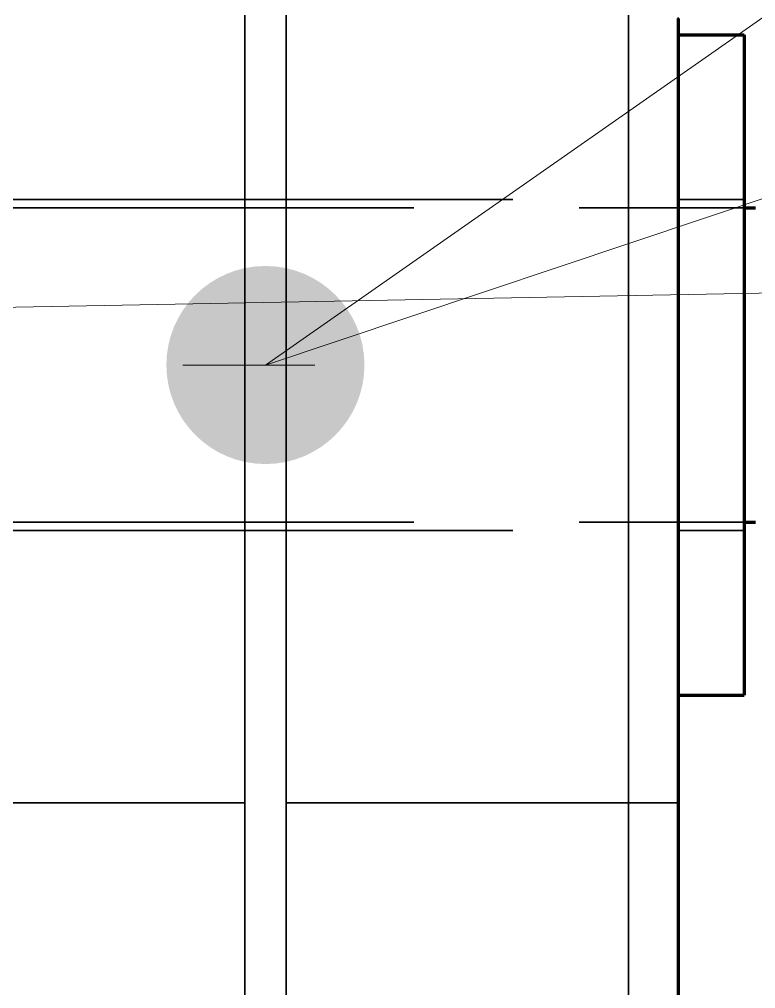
# Model space of a CAD drawing. Header units: millimetres. Extents: x 0 to 2208, y 0 to 420.
# Drawn here: x 109.09 to 113.55, y 154.99 to 160.86 of the extents above; entities that cross this region are included whole.
import ezdxf

# ---------------------------------------------------------------- set-up
doc = ezdxf.new("R2010")
doc.units = ezdxf.units.MM
doc.linetypes.add('IRAM-E-TRAZOS', pattern=[5, 4, -1])
doc.linetypes.add('IRAM-F-TRAZO-PUNTO', pattern=[20, 15, -2, 1, -2])
for name, color, linetype, lineweight in [('01-VISIBLE', 7, 'CONTINUOUS', 70), ('02-OCULTA', 4, 'IRAM-E-TRAZOS', 35), ('03-EJE', 1, 'IRAM-F-TRAZO-PUNTO', 18), ('08-FINA', 5, 'CONTINUOUS', 18)]:
    doc.layers.add(name, color=color, linetype=linetype, lineweight=lineweight)

msp = doc.modelspace()

# ---------------------------------------------------------------- hatches: boundary and pattern name
at = {"layer": '08-FINA'}
h = msp.add_hatch(color=7, dxfattribs=at)
h.dxf.hatch_style = 1
edge = h.paths.add_edge_path()
edge.add_arc((110.5841, 158.7659), 0.6, 0, 360)
h = msp.add_hatch(color=7, dxfattribs=at)
h.dxf.hatch_style = 1
edge = h.paths.add_edge_path()
edge.add_arc((110.5841, 158.7659), 0.6, 0, 360)

# ---------------------------------------------------------------- linework, layer by layer
at = {"layer": '01-VISIBLE'}
for p, q in [((113.0841, 160.7659), (113.4841, 160.7659)), ((113.4841, 159.7184), (113.5541, 159.7184)), ((113.4841, 157.8134), (113.5541, 157.8134)), ((113.0841, 156.7659), (113.4841, 156.7659))]:
    msp.add_line(p, q, dxfattribs=at)
for points in [[(113.0841, 160.8659), (113.0841, 160.7909), (113.0841, 160.7159), (113.0841, 160.6409), (113.0841, 160.5659), (113.0841, 160.4909), (113.0841, 160.4159), (113.0841, 160.3409), (113.0841, 160.2659), (113.0841, 160.1909), (113.0841, 160.1159), (113.0841, 160.0409), (113.0841, 159.9659), (113.0841, 159.8909), (113.0841, 159.8159), (113.0841, 159.7409), (113.0841, 159.6659), (113.0841, 159.5909), (113.0841, 159.5159), (113.0841, 159.4409), (113.0841, 159.3659), (113.0841, 159.2909), (113.0841, 159.2159), (113.0841, 159.1409), (113.0841, 159.0659), (113.0841, 158.9909), (113.0841, 158.9159), (113.0841, 158.8409), (113.0841, 158.7659), (113.0841, 158.6909), (113.0841, 158.6159), (113.0841, 158.5409), (113.0841, 158.4659), (113.0841, 158.3909), (113.0841, 158.3159), (113.0841, 158.2409), (113.0841, 158.1659), (113.0841, 158.0909), (113.0841, 158.0159), (113.0841, 157.9409), (113.0841, 157.8659), (113.0841, 157.7909), (113.0841, 157.7159), (113.0841, 157.6409), (113.0841, 157.5659), (113.0841, 157.4909), (113.0841, 157.4159), (113.0841, 157.3409), (113.0841, 157.2659), (113.0841, 157.1909), (113.0841, 157.1159), (113.0841, 157.0409), (113.0841, 156.9659), (113.0841, 156.8909), (113.0841, 156.8159), (113.0841, 156.7409), (113.0841, 156.6659), (113.0841, 156.5909), (113.0841, 156.5159), (113.0841, 156.4409), (113.0841, 156.3659), (113.0841, 156.2909), (113.0841, 156.2159), (113.0841, 156.1409), (113.0841, 156.0659), (113.0841, 155.9909), (113.0841, 155.9159), (113.0841, 155.8409), (113.0841, 155.7659), (113.0841, 155.6909), (113.0841, 155.6159), (113.0841, 155.5409), (113.0841, 155.4659), (113.0841, 155.3909), (113.0841, 155.3159), (113.0841, 155.2409), (113.0841, 155.1659), (113.0841, 155.0909), (113.0841, 155.0159), (113.0841, 154.9409)], [(113.4841, 160.7659), (113.4841, 160.7159), (113.4841, 160.6659), (113.4841, 160.6159), (113.4841, 160.5659), (113.4841, 160.5159), (113.4841, 160.4659), (113.4841, 160.4159), (113.4841, 160.3659), (113.4841, 160.3159), (113.4841, 160.2659), (113.4841, 160.2159), (113.4841, 160.1659), (113.4841, 160.1159), (113.4841, 160.0659), (113.4841, 160.0159), (113.4841, 159.9659), (113.4841, 159.9159), (113.4841, 159.8659), (113.4841, 159.8159), (113.4841, 159.7659), (113.4841, 159.7159), (113.4841, 159.6659), (113.4841, 159.6159), (113.4841, 159.5659), (113.4841, 159.5159), (113.4841, 159.4659), (113.4841, 159.4159), (113.4841, 159.3659), (113.4841, 159.3159), (113.4841, 159.2659), (113.4841, 159.2159), (113.4841, 159.1659), (113.4841, 159.1159), (113.4841, 159.0659), (113.4841, 159.0159), (113.4841, 158.9659), (113.4841, 158.9159), (113.4841, 158.8659), (113.4841, 158.8159), (113.4841, 158.7659), (113.4841, 158.7159), (113.4841, 158.6659), (113.4841, 158.6159), (113.4841, 158.5659), (113.4841, 158.5159), (113.4841, 158.4659), (113.4841, 158.4159), (113.4841, 158.3659), (113.4841, 158.3159), (113.4841, 158.2659), (113.4841, 158.2159), (113.4841, 158.1659), (113.4841, 158.1159), (113.4841, 158.0659), (113.4841, 158.0159), (113.4841, 157.9659), (113.4841, 157.9159), (113.4841, 157.8659), (113.4841, 157.8159), (113.4841, 157.7659), (113.4841, 157.7159), (113.4841, 157.6659), (113.4841, 157.6159), (113.4841, 157.5659), (113.4841, 157.5159), (113.4841, 157.4659), (113.4841, 157.4159), (113.4841, 157.3659), (113.4841, 157.3159), (113.4841, 157.2659), (113.4841, 157.2159), (113.4841, 157.1659), (113.4841, 157.1159), (113.4841, 157.0659), (113.4841, 157.0159), (113.4841, 156.9659), (113.4841, 156.9159), (113.4841, 156.8659), (113.4841, 156.8159), (113.4841, 156.7659)]]:
    msp.add_lwpolyline(points, dxfattribs=at)
at = {"layer": '02-OCULTA'}
for p, q in [((108.0841, 159.7684), (113.0841, 159.7684)), ((113.0841, 159.7684), (113.4841, 159.7684)), ((67.4841, 159.7184), (113.4841, 159.7184)), ((67.4841, 157.8134), (113.4841, 157.8134)), ((108.0841, 157.7634), (113.0841, 157.7634)), ((113.0841, 157.7634), (113.4841, 157.7634)), ((108.0841, 156.1134), (110.4591, 156.1134)), ((110.7091, 156.1134), (113.0841, 156.1134))]:
    msp.add_line(p, q, dxfattribs=at)
for points in [[(110.4591, 160.8859), (110.4591, 160.8329), (110.4591, 160.7799), (110.4591, 160.7269), (110.4591, 160.6739), (110.4591, 160.6209), (110.4591, 160.5679), (110.4591, 160.5149), (110.4591, 160.4619), (110.4591, 160.4089), (110.4591, 160.3559), (110.4591, 160.3029), (110.4591, 160.2499), (110.4591, 160.1969), (110.4591, 160.1439), (110.4591, 160.0909), (110.4591, 160.0379), (110.4591, 159.9849), (110.4591, 159.9319), (110.4591, 159.8789), (110.4591, 159.8259), (110.4591, 159.7729), (110.4591, 159.7199), (110.4591, 159.6669), (110.4591, 159.6139), (110.4591, 159.5609), (110.4591, 159.5079), (110.4591, 159.4549), (110.4591, 159.4019), (110.4591, 159.3489), (110.4591, 159.2959), (110.4591, 159.2429), (110.4591, 159.1899), (110.4591, 159.1369), (110.4591, 159.0839), (110.4591, 159.0309), (110.4591, 158.9779), (110.4591, 158.9249), (110.4591, 158.8719), (110.4591, 158.8189), (110.4591, 158.7659), (110.4591, 158.7129), (110.4591, 158.6599), (110.4591, 158.6069), (110.4591, 158.5539), (110.4591, 158.5009), (110.4591, 158.4479), (110.4591, 158.3949), (110.4591, 158.3419), (110.4591, 158.2889), (110.4591, 158.2359), (110.4591, 158.1829), (110.4591, 158.1299), (110.4591, 158.0769), (110.4591, 158.0239), (110.4591, 157.9709), (110.4591, 157.9179), (110.4591, 157.8649), (110.4591, 157.8119), (110.4591, 157.7589), (110.4591, 157.7059), (110.4591, 157.6529), (110.4591, 157.5999), (110.4591, 157.5469), (110.4591, 157.4939), (110.4591, 157.4409), (110.4591, 157.3879), (110.4591, 157.3349), (110.4591, 157.2819), (110.4591, 157.2289), (110.4591, 157.1759), (110.4591, 157.1229), (110.4591, 157.0699), (110.4591, 157.0169), (110.4591, 156.9639), (110.4591, 156.9109), (110.4591, 156.8579), (110.4591, 156.8049), (110.4591, 156.7519), (110.4591, 156.6989), (110.4591, 156.6459), (110.4591, 156.5929), (110.4591, 156.5399), (110.4591, 156.4869), (110.4591, 156.4339), (110.4591, 156.3809), (110.4591, 156.3279), (110.4591, 156.2749), (110.4591, 156.2219), (110.4591, 156.1689), (110.4591, 156.1159), (110.4591, 156.0629), (110.4591, 156.0099), (110.4591, 155.9569), (110.4591, 155.9039), (110.4591, 155.8509), (110.4591, 155.7979), (110.4591, 155.7449), (110.4591, 155.6919), (110.4591, 155.6389), (110.4591, 155.5859), (110.4591, 155.5329), (110.4591, 155.4799), (110.4591, 155.4269), (110.4591, 155.3739), (110.4591, 155.3209), (110.4591, 155.2679), (110.4591, 155.2149), (110.4591, 155.1619), (110.4591, 155.1089), (110.4591, 155.0559), (110.4591, 155.0029), (110.4591, 154.9499)], [(110.4591, 154.9499), (110.4591, 155.0029), (110.4591, 155.0559), (110.4591, 155.1089), (110.4591, 155.1619), (110.4591, 155.2149), (110.4591, 155.2679), (110.4591, 155.3209), (110.4591, 155.3739), (110.4591, 155.4269), (110.4591, 155.4799), (110.4591, 155.5329), (110.4591, 155.5859), (110.4591, 155.6389), (110.4591, 155.6919), (110.4591, 155.7449), (110.4591, 155.7979), (110.4591, 155.8509), (110.4591, 155.9039), (110.4591, 155.9569), (110.4591, 156.0099), (110.4591, 156.0629), (110.4591, 156.1159), (110.4591, 156.1689), (110.4591, 156.2219), (110.4591, 156.2749), (110.4591, 156.3279), (110.4591, 156.3809), (110.4591, 156.4339), (110.4591, 156.4869), (110.4591, 156.5399), (110.4591, 156.5929), (110.4591, 156.6459), (110.4591, 156.6989), (110.4591, 156.7519), (110.4591, 156.8049), (110.4591, 156.8579), (110.4591, 156.9109), (110.4591, 156.9639), (110.4591, 157.0169), (110.4591, 157.0699), (110.4591, 157.1229), (110.4591, 157.1759), (110.4591, 157.2289), (110.4591, 157.2819), (110.4591, 157.3349), (110.4591, 157.3879), (110.4591, 157.4409), (110.4591, 157.4939), (110.4591, 157.5469), (110.4591, 157.5999), (110.4591, 157.6529), (110.4591, 157.7059), (110.4591, 157.7589), (110.4591, 157.8119), (110.4591, 157.8649), (110.4591, 157.9179), (110.4591, 157.9709), (110.4591, 158.0239), (110.4591, 158.0769), (110.4591, 158.1299), (110.4591, 158.1829), (110.4591, 158.2359), (110.4591, 158.2889), (110.4591, 158.3419), (110.4591, 158.3949), (110.4591, 158.4479), (110.4591, 158.5009), (110.4591, 158.5539), (110.4591, 158.6069), (110.4591, 158.6599), (110.4591, 158.7129), (110.4591, 158.7659), (110.4591, 158.8189), (110.4591, 158.8719), (110.4591, 158.9249), (110.4591, 158.9779), (110.4591, 159.0309), (110.4591, 159.0839), (110.4591, 159.1369), (110.4591, 159.1899), (110.4591, 159.2429), (110.4591, 159.2959), (110.4591, 159.3489), (110.4591, 159.4019), (110.4591, 159.4549), (110.4591, 159.5079), (110.4591, 159.5609), (110.4591, 159.6139), (110.4591, 159.6669), (110.4591, 159.7199), (110.4591, 159.7729), (110.4591, 159.8259), (110.4591, 159.8789), (110.4591, 159.9319), (110.4591, 159.9849), (110.4591, 160.0379), (110.4591, 160.0909), (110.4591, 160.1439), (110.4591, 160.1969), (110.4591, 160.2499), (110.4591, 160.3029), (110.4591, 160.3559), (110.4591, 160.4089), (110.4591, 160.4619), (110.4591, 160.5149), (110.4591, 160.5679), (110.4591, 160.6209), (110.4591, 160.6739), (110.4591, 160.7269), (110.4591, 160.7799), (110.4591, 160.8329), (110.4591, 160.8859)], [(110.7091, 160.8859), (110.7091, 160.8329), (110.7091, 160.7799), (110.7091, 160.7269), (110.7091, 160.6739), (110.7091, 160.6209), (110.7091, 160.5679), (110.7091, 160.5149), (110.7091, 160.4619), (110.7091, 160.4089), (110.7091, 160.3559), (110.7091, 160.3029), (110.7091, 160.2499), (110.7091, 160.1969), (110.7091, 160.1439), (110.7091, 160.0909), (110.7091, 160.0379), (110.7091, 159.9849), (110.7091, 159.9319), (110.7091, 159.8789), (110.7091, 159.8259), (110.7091, 159.7729), (110.7091, 159.7199), (110.7091, 159.6669), (110.7091, 159.6139), (110.7091, 159.5609), (110.7091, 159.5079), (110.7091, 159.4549), (110.7091, 159.4019), (110.7091, 159.3489), (110.7091, 159.2959), (110.7091, 159.2429), (110.7091, 159.1899), (110.7091, 159.1369), (110.7091, 159.0839), (110.7091, 159.0309), (110.7091, 158.9779), (110.7091, 158.9249), (110.7091, 158.8719), (110.7091, 158.8189), (110.7091, 158.7659), (110.7091, 158.7129), (110.7091, 158.6599), (110.7091, 158.6069), (110.7091, 158.5539), (110.7091, 158.5009), (110.7091, 158.4479), (110.7091, 158.3949), (110.7091, 158.3419), (110.7091, 158.2889), (110.7091, 158.2359), (110.7091, 158.1829), (110.7091, 158.1299), (110.7091, 158.0769), (110.7091, 158.0239), (110.7091, 157.9709), (110.7091, 157.9179), (110.7091, 157.8649), (110.7091, 157.8119), (110.7091, 157.7589), (110.7091, 157.7059), (110.7091, 157.6529), (110.7091, 157.5999), (110.7091, 157.5469), (110.7091, 157.4939), (110.7091, 157.4409), (110.7091, 157.3879), (110.7091, 157.3349), (110.7091, 157.2819), (110.7091, 157.2289), (110.7091, 157.1759), (110.7091, 157.1229), (110.7091, 157.0699), (110.7091, 157.0169), (110.7091, 156.9639), (110.7091, 156.9109), (110.7091, 156.8579), (110.7091, 156.8049), (110.7091, 156.7519), (110.7091, 156.6989), (110.7091, 156.6459), (110.7091, 156.5929), (110.7091, 156.5399), (110.7091, 156.4869), (110.7091, 156.4339), (110.7091, 156.3809), (110.7091, 156.3279), (110.7091, 156.2749), (110.7091, 156.2219), (110.7091, 156.1689), (110.7091, 156.1159), (110.7091, 156.0629), (110.7091, 156.0099), (110.7091, 155.9569), (110.7091, 155.9039), (110.7091, 155.8509), (110.7091, 155.7979), (110.7091, 155.7449), (110.7091, 155.6919), (110.7091, 155.6389), (110.7091, 155.5859), (110.7091, 155.5329), (110.7091, 155.4799), (110.7091, 155.4269), (110.7091, 155.3739), (110.7091, 155.3209), (110.7091, 155.2679), (110.7091, 155.2149), (110.7091, 155.1619), (110.7091, 155.1089), (110.7091, 155.0559), (110.7091, 155.0029), (110.7091, 154.9499)], [(110.7091, 154.9499), (110.7091, 155.0029), (110.7091, 155.0559), (110.7091, 155.1089), (110.7091, 155.1619), (110.7091, 155.2149), (110.7091, 155.2679), (110.7091, 155.3209), (110.7091, 155.3739), (110.7091, 155.4269), (110.7091, 155.4799), (110.7091, 155.5329), (110.7091, 155.5859), (110.7091, 155.6389), (110.7091, 155.6919), (110.7091, 155.7449), (110.7091, 155.7979), (110.7091, 155.8509), (110.7091, 155.9039), (110.7091, 155.9569), (110.7091, 156.0099), (110.7091, 156.0629), (110.7091, 156.1159), (110.7091, 156.1689), (110.7091, 156.2219), (110.7091, 156.2749), (110.7091, 156.3279), (110.7091, 156.3809), (110.7091, 156.4339), (110.7091, 156.4869), (110.7091, 156.5399), (110.7091, 156.5929), (110.7091, 156.6459), (110.7091, 156.6989), (110.7091, 156.7519), (110.7091, 156.8049), (110.7091, 156.8579), (110.7091, 156.9109), (110.7091, 156.9639), (110.7091, 157.0169), (110.7091, 157.0699), (110.7091, 157.1229), (110.7091, 157.1759), (110.7091, 157.2289), (110.7091, 157.2819), (110.7091, 157.3349), (110.7091, 157.3879), (110.7091, 157.4409), (110.7091, 157.4939), (110.7091, 157.5469), (110.7091, 157.5999), (110.7091, 157.6529), (110.7091, 157.7059), (110.7091, 157.7589), (110.7091, 157.8119), (110.7091, 157.8649), (110.7091, 157.9179), (110.7091, 157.9709), (110.7091, 158.0239), (110.7091, 158.0769), (110.7091, 158.1299), (110.7091, 158.1829), (110.7091, 158.2359), (110.7091, 158.2889), (110.7091, 158.3419), (110.7091, 158.3949), (110.7091, 158.4479), (110.7091, 158.5009), (110.7091, 158.5539), (110.7091, 158.6069), (110.7091, 158.6599), (110.7091, 158.7129), (110.7091, 158.7659), (110.7091, 158.8189), (110.7091, 158.8719), (110.7091, 158.9249), (110.7091, 158.9779), (110.7091, 159.0309), (110.7091, 159.0839), (110.7091, 159.1369), (110.7091, 159.1899), (110.7091, 159.2429), (110.7091, 159.2959), (110.7091, 159.3489), (110.7091, 159.4019), (110.7091, 159.4549), (110.7091, 159.5079), (110.7091, 159.5609), (110.7091, 159.6139), (110.7091, 159.6669), (110.7091, 159.7199), (110.7091, 159.7729), (110.7091, 159.8259), (110.7091, 159.8789), (110.7091, 159.9319), (110.7091, 159.9849), (110.7091, 160.0379), (110.7091, 160.0909), (110.7091, 160.1439), (110.7091, 160.1969), (110.7091, 160.2499), (110.7091, 160.3029), (110.7091, 160.3559), (110.7091, 160.4089), (110.7091, 160.4619), (110.7091, 160.5149), (110.7091, 160.5679), (110.7091, 160.6209), (110.7091, 160.6739), (110.7091, 160.7269), (110.7091, 160.7799), (110.7091, 160.8329), (110.7091, 160.8859)], [(112.7841, 160.8859), (112.7841, 160.8329), (112.7841, 160.7799), (112.7841, 160.7269), (112.7841, 160.6739), (112.7841, 160.6209), (112.7841, 160.5679), (112.7841, 160.5149), (112.7841, 160.4619), (112.7841, 160.4089), (112.7841, 160.3559), (112.7841, 160.3029), (112.7841, 160.2499), (112.7841, 160.1969), (112.7841, 160.1439), (112.7841, 160.0909), (112.7841, 160.0379), (112.7841, 159.9849), (112.7841, 159.9319), (112.7841, 159.8789), (112.7841, 159.8259), (112.7841, 159.7729), (112.7841, 159.7199), (112.7841, 159.6669), (112.7841, 159.6139), (112.7841, 159.5609), (112.7841, 159.5079), (112.7841, 159.4549), (112.7841, 159.4019), (112.7841, 159.3489), (112.7841, 159.2959), (112.7841, 159.2429), (112.7841, 159.1899), (112.7841, 159.1369), (112.7841, 159.0839), (112.7841, 159.0309), (112.7841, 158.9779), (112.7841, 158.9249), (112.7841, 158.8719), (112.7841, 158.8189), (112.7841, 158.7659), (112.7841, 158.7129), (112.7841, 158.6599), (112.7841, 158.6069), (112.7841, 158.5539), (112.7841, 158.5009), (112.7841, 158.4479), (112.7841, 158.3949), (112.7841, 158.3419), (112.7841, 158.2889), (112.7841, 158.2359), (112.7841, 158.1829), (112.7841, 158.1299), (112.7841, 158.0769), (112.7841, 158.0239), (112.7841, 157.9709), (112.7841, 157.9179), (112.7841, 157.8649), (112.7841, 157.8119), (112.7841, 157.7589), (112.7841, 157.7059), (112.7841, 157.6529), (112.7841, 157.5999), (112.7841, 157.5469), (112.7841, 157.4939), (112.7841, 157.4409), (112.7841, 157.3879), (112.7841, 157.3349), (112.7841, 157.2819), (112.7841, 157.2289), (112.7841, 157.1759), (112.7841, 157.1229), (112.7841, 157.0699), (112.7841, 157.0169), (112.7841, 156.9639), (112.7841, 156.9109), (112.7841, 156.8579), (112.7841, 156.8049), (112.7841, 156.7519), (112.7841, 156.6989), (112.7841, 156.6459), (112.7841, 156.5929), (112.7841, 156.5399), (112.7841, 156.4869), (112.7841, 156.4339), (112.7841, 156.3809), (112.7841, 156.3279), (112.7841, 156.2749), (112.7841, 156.2219), (112.7841, 156.1689), (112.7841, 156.1159), (112.7841, 156.0629), (112.7841, 156.0099), (112.7841, 155.9569), (112.7841, 155.9039), (112.7841, 155.8509), (112.7841, 155.7979), (112.7841, 155.7449), (112.7841, 155.6919), (112.7841, 155.6389), (112.7841, 155.5859), (112.7841, 155.5329), (112.7841, 155.4799), (112.7841, 155.4269), (112.7841, 155.3739), (112.7841, 155.3209), (112.7841, 155.2679), (112.7841, 155.2149), (112.7841, 155.1619), (112.7841, 155.1089), (112.7841, 155.0559), (112.7841, 155.0029), (112.7841, 154.9499)], [(112.7841, 154.9499), (112.7841, 155.0029), (112.7841, 155.0559), (112.7841, 155.1089), (112.7841, 155.1619), (112.7841, 155.2149), (112.7841, 155.2679), (112.7841, 155.3209), (112.7841, 155.3739), (112.7841, 155.4269), (112.7841, 155.4799), (112.7841, 155.5329), (112.7841, 155.5859), (112.7841, 155.6389), (112.7841, 155.6919), (112.7841, 155.7449), (112.7841, 155.7979), (112.7841, 155.8509), (112.7841, 155.9039), (112.7841, 155.9569), (112.7841, 156.0099), (112.7841, 156.0629), (112.7841, 156.1159), (112.7841, 156.1689), (112.7841, 156.2219), (112.7841, 156.2749), (112.7841, 156.3279), (112.7841, 156.3809), (112.7841, 156.4339), (112.7841, 156.4869), (112.7841, 156.5399), (112.7841, 156.5929), (112.7841, 156.6459), (112.7841, 156.6989), (112.7841, 156.7519), (112.7841, 156.8049), (112.7841, 156.8579), (112.7841, 156.9109), (112.7841, 156.9639), (112.7841, 157.0169), (112.7841, 157.0699), (112.7841, 157.1229), (112.7841, 157.1759), (112.7841, 157.2289), (112.7841, 157.2819), (112.7841, 157.3349), (112.7841, 157.3879), (112.7841, 157.4409), (112.7841, 157.4939), (112.7841, 157.5469), (112.7841, 157.5999), (112.7841, 157.6529), (112.7841, 157.7059), (112.7841, 157.7589), (112.7841, 157.8119), (112.7841, 157.8649), (112.7841, 157.9179), (112.7841, 157.9709), (112.7841, 158.0239), (112.7841, 158.0769), (112.7841, 158.1299), (112.7841, 158.1829), (112.7841, 158.2359), (112.7841, 158.2889), (112.7841, 158.3419), (112.7841, 158.3949), (112.7841, 158.4479), (112.7841, 158.5009), (112.7841, 158.5539), (112.7841, 158.6069), (112.7841, 158.6599), (112.7841, 158.7129), (112.7841, 158.7659), (112.7841, 158.8189), (112.7841, 158.8719), (112.7841, 158.9249), (112.7841, 158.9779), (112.7841, 159.0309), (112.7841, 159.0839), (112.7841, 159.1369), (112.7841, 159.1899), (112.7841, 159.2429), (112.7841, 159.2959), (112.7841, 159.3489), (112.7841, 159.4019), (112.7841, 159.4549), (112.7841, 159.5079), (112.7841, 159.5609), (112.7841, 159.6139), (112.7841, 159.6669), (112.7841, 159.7199), (112.7841, 159.7729), (112.7841, 159.8259), (112.7841, 159.8789), (112.7841, 159.9319), (112.7841, 159.9849), (112.7841, 160.0379), (112.7841, 160.0909), (112.7841, 160.1439), (112.7841, 160.1969), (112.7841, 160.2499), (112.7841, 160.3029), (112.7841, 160.3559), (112.7841, 160.4089), (112.7841, 160.4619), (112.7841, 160.5149), (112.7841, 160.5679), (112.7841, 160.6209), (112.7841, 160.6739), (112.7841, 160.7269), (112.7841, 160.7799), (112.7841, 160.8329), (112.7841, 160.8859)], [(110.4591, 160.8679), (110.4591, 160.8179), (110.4591, 160.7678), (110.4591, 160.7178), (110.4591, 160.6677), (110.4591, 160.6177), (110.4591, 160.5676), (110.4591, 160.5176), (110.4591, 160.4675), (110.4591, 160.4175), (110.4591, 160.3674), (110.4591, 160.3174), (110.4591, 160.2674), (110.4591, 160.2173), (110.4591, 160.1673), (110.4591, 160.1172), (110.4591, 160.0672), (110.4591, 160.0171), (110.4591, 159.9671), (110.4591, 159.917), (110.4591, 159.867), (110.4591, 159.8169), (110.4591, 159.7669), (110.4591, 159.7168), (110.4591, 159.6668), (110.4591, 159.6167), (110.4591, 159.5667), (110.4591, 159.5166), (110.4591, 159.4666), (110.4591, 159.4166), (110.4591, 159.3665), (110.4591, 159.3165), (110.4591, 159.2664), (110.4591, 159.2164), (110.4591, 159.1663), (110.4591, 159.1163), (110.4591, 159.0662), (110.4591, 159.0162), (110.4591, 158.9661), (110.4591, 158.9161), (110.4591, 158.866), (110.4591, 158.816), (110.4591, 158.7659), (110.4591, 158.7159), (110.4591, 158.6658), (110.4591, 158.6158), (110.4591, 158.5657), (110.4591, 158.5157), (110.4591, 158.4657), (110.4591, 158.4156), (110.4591, 158.3656), (110.4591, 158.3155), (110.4591, 158.2655), (110.4591, 158.2154), (110.4591, 158.1654), (110.4591, 158.1153), (110.4591, 158.0653), (110.4591, 158.0152), (110.4591, 157.9652), (110.4591, 157.9151), (110.4591, 157.8651), (110.4591, 157.815), (110.4591, 157.765), (110.4591, 157.7149), (110.4591, 157.6649), (110.4591, 157.6149), (110.4591, 157.5648), (110.4591, 157.5148), (110.4591, 157.4647), (110.4591, 157.4147), (110.4591, 157.3646), (110.4591, 157.3146), (110.4591, 157.2645), (110.4591, 157.2145), (110.4591, 157.1644), (110.4591, 157.1144), (110.4591, 157.0643), (110.4591, 157.0143), (110.4591, 156.9642), (110.4591, 156.9142), (110.4591, 156.8641), (110.4591, 156.8141), (110.4591, 156.7641), (110.4591, 156.714), (110.4591, 156.664), (110.4591, 156.6139), (110.4591, 156.5639), (110.4591, 156.5138), (110.4591, 156.4638), (110.4591, 156.4137), (110.4591, 156.3637), (110.4591, 156.3136), (110.4591, 156.2636), (110.4591, 156.2135), (110.4591, 156.1635), (110.4591, 156.1134)], [(110.4591, 156.1134), (110.4591, 156.1635), (110.4591, 156.2135), (110.4591, 156.2636), (110.4591, 156.3136), (110.4591, 156.3637), (110.4591, 156.4137), (110.4591, 156.4638), (110.4591, 156.5138), (110.4591, 156.5639), (110.4591, 156.6139), (110.4591, 156.664), (110.4591, 156.714), (110.4591, 156.7641), (110.4591, 156.8141), (110.4591, 156.8641), (110.4591, 156.9142), (110.4591, 156.9642), (110.4591, 157.0143), (110.4591, 157.0643), (110.4591, 157.1144), (110.4591, 157.1644), (110.4591, 157.2145), (110.4591, 157.2645), (110.4591, 157.3146), (110.4591, 157.3646), (110.4591, 157.4147), (110.4591, 157.4647), (110.4591, 157.5148), (110.4591, 157.5648), (110.4591, 157.6149), (110.4591, 157.6649), (110.4591, 157.7149), (110.4591, 157.765), (110.4591, 157.815), (110.4591, 157.8651), (110.4591, 157.9151), (110.4591, 157.9652), (110.4591, 158.0152), (110.4591, 158.0653), (110.4591, 158.1153), (110.4591, 158.1654), (110.4591, 158.2154), (110.4591, 158.2655), (110.4591, 158.3155), (110.4591, 158.3656), (110.4591, 158.4156), (110.4591, 158.4657), (110.4591, 158.5157), (110.4591, 158.5657), (110.4591, 158.6158), (110.4591, 158.6658), (110.4591, 158.7159), (110.4591, 158.7659), (110.4591, 158.816), (110.4591, 158.866), (110.4591, 158.9161), (110.4591, 158.9661), (110.4591, 159.0162), (110.4591, 159.0662), (110.4591, 159.1163), (110.4591, 159.1663), (110.4591, 159.2164), (110.4591, 159.2664), (110.4591, 159.3165), (110.4591, 159.3665), (110.4591, 159.4166), (110.4591, 159.4666), (110.4591, 159.5166), (110.4591, 159.5667), (110.4591, 159.6167), (110.4591, 159.6668), (110.4591, 159.7168), (110.4591, 159.7669), (110.4591, 159.8169), (110.4591, 159.867), (110.4591, 159.917), (110.4591, 159.9671), (110.4591, 160.0171), (110.4591, 160.0672), (110.4591, 160.1172), (110.4591, 160.1673), (110.4591, 160.2173), (110.4591, 160.2674), (110.4591, 160.3174), (110.4591, 160.3674), (110.4591, 160.4175), (110.4591, 160.4675), (110.4591, 160.5176), (110.4591, 160.5676), (110.4591, 160.6177), (110.4591, 160.6677), (110.4591, 160.7178), (110.4591, 160.7678), (110.4591, 160.8179), (110.4591, 160.8679)], [(110.7091, 160.8679), (110.7091, 160.8179), (110.7091, 160.7678), (110.7091, 160.7178), (110.7091, 160.6677), (110.7091, 160.6177), (110.7091, 160.5676), (110.7091, 160.5176), (110.7091, 160.4675), (110.7091, 160.4175), (110.7091, 160.3674), (110.7091, 160.3174), (110.7091, 160.2674), (110.7091, 160.2173), (110.7091, 160.1673), (110.7091, 160.1172), (110.7091, 160.0672), (110.7091, 160.0171), (110.7091, 159.9671), (110.7091, 159.917), (110.7091, 159.867), (110.7091, 159.8169), (110.7091, 159.7669), (110.7091, 159.7168), (110.7091, 159.6668), (110.7091, 159.6167), (110.7091, 159.5667), (110.7091, 159.5166), (110.7091, 159.4666), (110.7091, 159.4166), (110.7091, 159.3665), (110.7091, 159.3165), (110.7091, 159.2664), (110.7091, 159.2164), (110.7091, 159.1663), (110.7091, 159.1163), (110.7091, 159.0662), (110.7091, 159.0162), (110.7091, 158.9661), (110.7091, 158.9161), (110.7091, 158.866), (110.7091, 158.816), (110.7091, 158.7659), (110.7091, 158.7159), (110.7091, 158.6658), (110.7091, 158.6158), (110.7091, 158.5657), (110.7091, 158.5157), (110.7091, 158.4657), (110.7091, 158.4156), (110.7091, 158.3656), (110.7091, 158.3155), (110.7091, 158.2655), (110.7091, 158.2154), (110.7091, 158.1654), (110.7091, 158.1153), (110.7091, 158.0653), (110.7091, 158.0152), (110.7091, 157.9652), (110.7091, 157.9151), (110.7091, 157.8651), (110.7091, 157.815), (110.7091, 157.765), (110.7091, 157.7149), (110.7091, 157.6649), (110.7091, 157.6149), (110.7091, 157.5648), (110.7091, 157.5148), (110.7091, 157.4647), (110.7091, 157.4147), (110.7091, 157.3646), (110.7091, 157.3146), (110.7091, 157.2645), (110.7091, 157.2145), (110.7091, 157.1644), (110.7091, 157.1144), (110.7091, 157.0643), (110.7091, 157.0143), (110.7091, 156.9642), (110.7091, 156.9142), (110.7091, 156.8641), (110.7091, 156.8141), (110.7091, 156.7641), (110.7091, 156.714), (110.7091, 156.664), (110.7091, 156.6139), (110.7091, 156.5639), (110.7091, 156.5138), (110.7091, 156.4638), (110.7091, 156.4137), (110.7091, 156.3637), (110.7091, 156.3136), (110.7091, 156.2636), (110.7091, 156.2135), (110.7091, 156.1635), (110.7091, 156.1134)], [(110.7091, 156.1134), (110.7091, 156.1635), (110.7091, 156.2135), (110.7091, 156.2636), (110.7091, 156.3136), (110.7091, 156.3637), (110.7091, 156.4137), (110.7091, 156.4638), (110.7091, 156.5138), (110.7091, 156.5639), (110.7091, 156.6139), (110.7091, 156.664), (110.7091, 156.714), (110.7091, 156.7641), (110.7091, 156.8141), (110.7091, 156.8641), (110.7091, 156.9142), (110.7091, 156.9642), (110.7091, 157.0143), (110.7091, 157.0643), (110.7091, 157.1144), (110.7091, 157.1644), (110.7091, 157.2145), (110.7091, 157.2645), (110.7091, 157.3146), (110.7091, 157.3646), (110.7091, 157.4147), (110.7091, 157.4647), (110.7091, 157.5148), (110.7091, 157.5648), (110.7091, 157.6149), (110.7091, 157.6649), (110.7091, 157.7149), (110.7091, 157.765), (110.7091, 157.815), (110.7091, 157.8651), (110.7091, 157.9151), (110.7091, 157.9652), (110.7091, 158.0152), (110.7091, 158.0653), (110.7091, 158.1153), (110.7091, 158.1654), (110.7091, 158.2154), (110.7091, 158.2655), (110.7091, 158.3155), (110.7091, 158.3656), (110.7091, 158.4156), (110.7091, 158.4657), (110.7091, 158.5157), (110.7091, 158.5657), (110.7091, 158.6158), (110.7091, 158.6658), (110.7091, 158.7159), (110.7091, 158.7659), (110.7091, 158.816), (110.7091, 158.866), (110.7091, 158.9161), (110.7091, 158.9661), (110.7091, 159.0162), (110.7091, 159.0662), (110.7091, 159.1163), (110.7091, 159.1663), (110.7091, 159.2164), (110.7091, 159.2664), (110.7091, 159.3165), (110.7091, 159.3665), (110.7091, 159.4166), (110.7091, 159.4666), (110.7091, 159.5166), (110.7091, 159.5667), (110.7091, 159.6167), (110.7091, 159.6668), (110.7091, 159.7168), (110.7091, 159.7669), (110.7091, 159.8169), (110.7091, 159.867), (110.7091, 159.917), (110.7091, 159.9671), (110.7091, 160.0171), (110.7091, 160.0672), (110.7091, 160.1172), (110.7091, 160.1673), (110.7091, 160.2173), (110.7091, 160.2674), (110.7091, 160.3174), (110.7091, 160.3674), (110.7091, 160.4175), (110.7091, 160.4675), (110.7091, 160.5176), (110.7091, 160.5676), (110.7091, 160.6177), (110.7091, 160.6677), (110.7091, 160.7178), (110.7091, 160.7678), (110.7091, 160.8179), (110.7091, 160.8679)], [(112.7841, 160.8719), (112.7841, 160.8179), (112.7841, 160.7639), (112.7841, 160.7099), (112.7841, 160.6559), (112.7841, 160.6019), (112.7841, 160.5479), (112.7841, 160.4939), (112.7841, 160.4399), (112.7841, 160.3859), (112.7841, 160.3319), (112.7841, 160.2779), (112.7841, 160.2239), (112.7841, 160.1699), (112.7841, 160.1159), (112.7841, 160.0619), (112.7841, 160.0079), (112.7841, 159.9539), (112.7841, 159.8999), (112.7841, 159.8459), (112.7841, 159.7919), (112.7841, 159.7379), (112.7841, 159.6839), (112.7841, 159.6299), (112.7841, 159.5759), (112.7841, 159.5219), (112.7841, 159.4679), (112.7841, 159.4139), (112.7841, 159.3599), (112.7841, 159.3059), (112.7841, 159.2519), (112.7841, 159.1979), (112.7841, 159.1439), (112.7841, 159.0899), (112.7841, 159.0359), (112.7841, 158.9819), (112.7841, 158.9279), (112.7841, 158.8739), (112.7841, 158.8199), (112.7841, 158.7659), (112.7841, 158.7119), (112.7841, 158.6579), (112.7841, 158.6039), (112.7841, 158.5499), (112.7841, 158.4959), (112.7841, 158.4419), (112.7841, 158.3879), (112.7841, 158.3339), (112.7841, 158.2799), (112.7841, 158.2259), (112.7841, 158.1719), (112.7841, 158.1179), (112.7841, 158.0639), (112.7841, 158.0099), (112.7841, 157.9559), (112.7841, 157.9019), (112.7841, 157.8479), (112.7841, 157.7939), (112.7841, 157.7399), (112.7841, 157.6859), (112.7841, 157.6319), (112.7841, 157.5779), (112.7841, 157.5239), (112.7841, 157.4699), (112.7841, 157.4159), (112.7841, 157.3619), (112.7841, 157.3079), (112.7841, 157.2539), (112.7841, 157.1999), (112.7841, 157.1459), (112.7841, 157.0919), (112.7841, 157.0379), (112.7841, 156.9839), (112.7841, 156.9299), (112.7841, 156.8759), (112.7841, 156.8219), (112.7841, 156.7679), (112.7841, 156.7139), (112.7841, 156.6599), (112.7841, 156.6059), (112.7841, 156.5519), (112.7841, 156.4979), (112.7841, 156.4439), (112.7841, 156.3899), (112.7841, 156.3359), (112.7841, 156.2819), (112.7841, 156.2279), (112.7841, 156.1739), (112.7841, 156.1199), (112.7841, 156.0659), (112.7841, 156.0119), (112.7841, 155.9579), (112.7841, 155.9039), (112.7841, 155.8499), (112.7841, 155.7959), (112.7841, 155.7419), (112.7841, 155.6879), (112.7841, 155.6339), (112.7841, 155.5799), (112.7841, 155.5259), (112.7841, 155.4719), (112.7841, 155.4179), (112.7841, 155.3639), (112.7841, 155.3099), (112.7841, 155.2559), (112.7841, 155.2019), (112.7841, 155.1479), (112.7841, 155.0939), (112.7841, 155.0399), (112.7841, 154.9859)], [(112.7841, 154.9859), (112.7841, 155.0399), (112.7841, 155.0939), (112.7841, 155.1479), (112.7841, 155.2019), (112.7841, 155.2559), (112.7841, 155.3099), (112.7841, 155.3639), (112.7841, 155.4179), (112.7841, 155.4719), (112.7841, 155.5259), (112.7841, 155.5799), (112.7841, 155.6339), (112.7841, 155.6879), (112.7841, 155.7419), (112.7841, 155.7959), (112.7841, 155.8499), (112.7841, 155.9039), (112.7841, 155.9579), (112.7841, 156.0119), (112.7841, 156.0659), (112.7841, 156.1199), (112.7841, 156.1739), (112.7841, 156.2279), (112.7841, 156.2819), (112.7841, 156.3359), (112.7841, 156.3899), (112.7841, 156.4439), (112.7841, 156.4979), (112.7841, 156.5519), (112.7841, 156.6059), (112.7841, 156.6599), (112.7841, 156.7139), (112.7841, 156.7679), (112.7841, 156.8219), (112.7841, 156.8759), (112.7841, 156.9299), (112.7841, 156.9839), (112.7841, 157.0379), (112.7841, 157.0919), (112.7841, 157.1459), (112.7841, 157.1999), (112.7841, 157.2539), (112.7841, 157.3079), (112.7841, 157.3619), (112.7841, 157.4159), (112.7841, 157.4699), (112.7841, 157.5239), (112.7841, 157.5779), (112.7841, 157.6319), (112.7841, 157.6859), (112.7841, 157.7399), (112.7841, 157.7939), (112.7841, 157.8479), (112.7841, 157.9019), (112.7841, 157.9559), (112.7841, 158.0099), (112.7841, 158.0639), (112.7841, 158.1179), (112.7841, 158.1719), (112.7841, 158.2259), (112.7841, 158.2799), (112.7841, 158.3339), (112.7841, 158.3879), (112.7841, 158.4419), (112.7841, 158.4959), (112.7841, 158.5499), (112.7841, 158.6039), (112.7841, 158.6579), (112.7841, 158.7119), (112.7841, 158.7659), (112.7841, 158.8199), (112.7841, 158.8739), (112.7841, 158.9279), (112.7841, 158.9819), (112.7841, 159.0359), (112.7841, 159.0899), (112.7841, 159.1439), (112.7841, 159.1979), (112.7841, 159.2519), (112.7841, 159.3059), (112.7841, 159.3599), (112.7841, 159.4139), (112.7841, 159.4679), (112.7841, 159.5219), (112.7841, 159.5759), (112.7841, 159.6299), (112.7841, 159.6839), (112.7841, 159.7379), (112.7841, 159.7919), (112.7841, 159.8459), (112.7841, 159.8999), (112.7841, 159.9539), (112.7841, 160.0079), (112.7841, 160.0619), (112.7841, 160.1159), (112.7841, 160.1699), (112.7841, 160.2239), (112.7841, 160.2779), (112.7841, 160.3319), (112.7841, 160.3859), (112.7841, 160.4399), (112.7841, 160.4939), (112.7841, 160.5479), (112.7841, 160.6019), (112.7841, 160.6559), (112.7841, 160.7099), (112.7841, 160.7639), (112.7841, 160.8179), (112.7841, 160.8719)], [(113.0841, 160.8719), (113.0841, 160.8179), (113.0841, 160.7639), (113.0841, 160.7099), (113.0841, 160.6559), (113.0841, 160.6019), (113.0841, 160.5479), (113.0841, 160.4939), (113.0841, 160.4399), (113.0841, 160.3859), (113.0841, 160.3319), (113.0841, 160.2779), (113.0841, 160.2239), (113.0841, 160.1699), (113.0841, 160.1159), (113.0841, 160.0619), (113.0841, 160.0079), (113.0841, 159.9539), (113.0841, 159.8999), (113.0841, 159.8459), (113.0841, 159.7919), (113.0841, 159.7379), (113.0841, 159.6839), (113.0841, 159.6299), (113.0841, 159.5759), (113.0841, 159.5219), (113.0841, 159.4679), (113.0841, 159.4139), (113.0841, 159.3599), (113.0841, 159.3059), (113.0841, 159.2519), (113.0841, 159.1979), (113.0841, 159.1439), (113.0841, 159.0899), (113.0841, 159.0359), (113.0841, 158.9819), (113.0841, 158.9279), (113.0841, 158.8739), (113.0841, 158.8199), (113.0841, 158.7659), (113.0841, 158.7119), (113.0841, 158.6579), (113.0841, 158.6039), (113.0841, 158.5499), (113.0841, 158.4959), (113.0841, 158.4419), (113.0841, 158.3879), (113.0841, 158.3339), (113.0841, 158.2799), (113.0841, 158.2259), (113.0841, 158.1719), (113.0841, 158.1179), (113.0841, 158.0639), (113.0841, 158.0099), (113.0841, 157.9559), (113.0841, 157.9019), (113.0841, 157.8479), (113.0841, 157.7939), (113.0841, 157.7399), (113.0841, 157.6859), (113.0841, 157.6319), (113.0841, 157.5779), (113.0841, 157.5239), (113.0841, 157.4699), (113.0841, 157.4159), (113.0841, 157.3619), (113.0841, 157.3079), (113.0841, 157.2539), (113.0841, 157.1999), (113.0841, 157.1459), (113.0841, 157.0919), (113.0841, 157.0379), (113.0841, 156.9839), (113.0841, 156.9299), (113.0841, 156.8759), (113.0841, 156.8219), (113.0841, 156.7679), (113.0841, 156.7139), (113.0841, 156.6599), (113.0841, 156.6059), (113.0841, 156.5519), (113.0841, 156.4979), (113.0841, 156.4439), (113.0841, 156.3899), (113.0841, 156.3359), (113.0841, 156.2819), (113.0841, 156.2279), (113.0841, 156.1739), (113.0841, 156.1199), (113.0841, 156.0659), (113.0841, 156.0119), (113.0841, 155.9579), (113.0841, 155.9039), (113.0841, 155.8499), (113.0841, 155.7959), (113.0841, 155.7419), (113.0841, 155.6879), (113.0841, 155.6339), (113.0841, 155.5799), (113.0841, 155.5259), (113.0841, 155.4719), (113.0841, 155.4179), (113.0841, 155.3639), (113.0841, 155.3099), (113.0841, 155.2559), (113.0841, 155.2019), (113.0841, 155.1479), (113.0841, 155.0939), (113.0841, 155.0399), (113.0841, 154.9859)], [(113.0841, 154.9859), (113.0841, 155.0399), (113.0841, 155.0939), (113.0841, 155.1479), (113.0841, 155.2019), (113.0841, 155.2559), (113.0841, 155.3099), (113.0841, 155.3639), (113.0841, 155.4179), (113.0841, 155.4719), (113.0841, 155.5259), (113.0841, 155.5799), (113.0841, 155.6339), (113.0841, 155.6879), (113.0841, 155.7419), (113.0841, 155.7959), (113.0841, 155.8499), (113.0841, 155.9039), (113.0841, 155.9579), (113.0841, 156.0119), (113.0841, 156.0659), (113.0841, 156.1199), (113.0841, 156.1739), (113.0841, 156.2279), (113.0841, 156.2819), (113.0841, 156.3359), (113.0841, 156.3899), (113.0841, 156.4439), (113.0841, 156.4979), (113.0841, 156.5519), (113.0841, 156.6059), (113.0841, 156.6599), (113.0841, 156.7139), (113.0841, 156.7679), (113.0841, 156.8219), (113.0841, 156.8759), (113.0841, 156.9299), (113.0841, 156.9839), (113.0841, 157.0379), (113.0841, 157.0919), (113.0841, 157.1459), (113.0841, 157.1999), (113.0841, 157.2539), (113.0841, 157.3079), (113.0841, 157.3619), (113.0841, 157.4159), (113.0841, 157.4699), (113.0841, 157.5239), (113.0841, 157.5779), (113.0841, 157.6319), (113.0841, 157.6859), (113.0841, 157.7399), (113.0841, 157.7939), (113.0841, 157.8479), (113.0841, 157.9019), (113.0841, 157.9559), (113.0841, 158.0099), (113.0841, 158.0639), (113.0841, 158.1179), (113.0841, 158.1719), (113.0841, 158.2259), (113.0841, 158.2799), (113.0841, 158.3339), (113.0841, 158.3879), (113.0841, 158.4419), (113.0841, 158.4959), (113.0841, 158.5499), (113.0841, 158.6039), (113.0841, 158.6579), (113.0841, 158.7119), (113.0841, 158.7659), (113.0841, 158.8199), (113.0841, 158.8739), (113.0841, 158.9279), (113.0841, 158.9819), (113.0841, 159.0359), (113.0841, 159.0899), (113.0841, 159.1439), (113.0841, 159.1979), (113.0841, 159.2519), (113.0841, 159.3059), (113.0841, 159.3599), (113.0841, 159.4139), (113.0841, 159.4679), (113.0841, 159.5219), (113.0841, 159.5759), (113.0841, 159.6299), (113.0841, 159.6839), (113.0841, 159.7379), (113.0841, 159.7919), (113.0841, 159.8459), (113.0841, 159.8999), (113.0841, 159.9539), (113.0841, 160.0079), (113.0841, 160.0619), (113.0841, 160.1159), (113.0841, 160.1699), (113.0841, 160.2239), (113.0841, 160.2779), (113.0841, 160.3319), (113.0841, 160.3859), (113.0841, 160.4399), (113.0841, 160.4939), (113.0841, 160.5479), (113.0841, 160.6019), (113.0841, 160.6559), (113.0841, 160.7099), (113.0841, 160.7639), (113.0841, 160.8179), (113.0841, 160.8719)], [(113.0841, 160.8679), (113.0841, 160.8179), (113.0841, 160.7678), (113.0841, 160.7178), (113.0841, 160.6677), (113.0841, 160.6177), (113.0841, 160.5676), (113.0841, 160.5176), (113.0841, 160.4675), (113.0841, 160.4175), (113.0841, 160.3674), (113.0841, 160.3174), (113.0841, 160.2674), (113.0841, 160.2173), (113.0841, 160.1673), (113.0841, 160.1172), (113.0841, 160.0672), (113.0841, 160.0171), (113.0841, 159.9671), (113.0841, 159.917), (113.0841, 159.867), (113.0841, 159.8169), (113.0841, 159.7669), (113.0841, 159.7168), (113.0841, 159.6668), (113.0841, 159.6167), (113.0841, 159.5667), (113.0841, 159.5166), (113.0841, 159.4666), (113.0841, 159.4166), (113.0841, 159.3665), (113.0841, 159.3165), (113.0841, 159.2664), (113.0841, 159.2164), (113.0841, 159.1663), (113.0841, 159.1163), (113.0841, 159.0662), (113.0841, 159.0162), (113.0841, 158.9661), (113.0841, 158.9161), (113.0841, 158.866), (113.0841, 158.816), (113.0841, 158.7659), (113.0841, 158.7159), (113.0841, 158.6658), (113.0841, 158.6158), (113.0841, 158.5657), (113.0841, 158.5157), (113.0841, 158.4657), (113.0841, 158.4156), (113.0841, 158.3656), (113.0841, 158.3155), (113.0841, 158.2655), (113.0841, 158.2154), (113.0841, 158.1654), (113.0841, 158.1153), (113.0841, 158.0653), (113.0841, 158.0152), (113.0841, 157.9652), (113.0841, 157.9151), (113.0841, 157.8651), (113.0841, 157.815), (113.0841, 157.765), (113.0841, 157.7149), (113.0841, 157.6649), (113.0841, 157.6149), (113.0841, 157.5648), (113.0841, 157.5148), (113.0841, 157.4647), (113.0841, 157.4147), (113.0841, 157.3646), (113.0841, 157.3146), (113.0841, 157.2645), (113.0841, 157.2145), (113.0841, 157.1644), (113.0841, 157.1144), (113.0841, 157.0643), (113.0841, 157.0143), (113.0841, 156.9642), (113.0841, 156.9142), (113.0841, 156.8641), (113.0841, 156.8141), (113.0841, 156.7641), (113.0841, 156.714), (113.0841, 156.664), (113.0841, 156.6139), (113.0841, 156.5639), (113.0841, 156.5138), (113.0841, 156.4638), (113.0841, 156.4137), (113.0841, 156.3637), (113.0841, 156.3136), (113.0841, 156.2636), (113.0841, 156.2135), (113.0841, 156.1635), (113.0841, 156.1134)], [(113.0841, 156.1134), (113.0841, 156.1635), (113.0841, 156.2135), (113.0841, 156.2636), (113.0841, 156.3136), (113.0841, 156.3637), (113.0841, 156.4137), (113.0841, 156.4638), (113.0841, 156.5138), (113.0841, 156.5639), (113.0841, 156.6139), (113.0841, 156.664), (113.0841, 156.714), (113.0841, 156.7641), (113.0841, 156.8141), (113.0841, 156.8641), (113.0841, 156.9142), (113.0841, 156.9642), (113.0841, 157.0143), (113.0841, 157.0643), (113.0841, 157.1144), (113.0841, 157.1644), (113.0841, 157.2145), (113.0841, 157.2645), (113.0841, 157.3146), (113.0841, 157.3646), (113.0841, 157.4147), (113.0841, 157.4647), (113.0841, 157.5148), (113.0841, 157.5648), (113.0841, 157.6149), (113.0841, 157.6649), (113.0841, 157.7149), (113.0841, 157.765), (113.0841, 157.815), (113.0841, 157.8651), (113.0841, 157.9151), (113.0841, 157.9652), (113.0841, 158.0152), (113.0841, 158.0653), (113.0841, 158.1153), (113.0841, 158.1654), (113.0841, 158.2154), (113.0841, 158.2655), (113.0841, 158.3155), (113.0841, 158.3656), (113.0841, 158.4156), (113.0841, 158.4657), (113.0841, 158.5157), (113.0841, 158.5657), (113.0841, 158.6158), (113.0841, 158.6658), (113.0841, 158.7159), (113.0841, 158.7659), (113.0841, 158.816), (113.0841, 158.866), (113.0841, 158.9161), (113.0841, 158.9661), (113.0841, 159.0162), (113.0841, 159.0662), (113.0841, 159.1163), (113.0841, 159.1663), (113.0841, 159.2164), (113.0841, 159.2664), (113.0841, 159.3165), (113.0841, 159.3665), (113.0841, 159.4166), (113.0841, 159.4666), (113.0841, 159.5166), (113.0841, 159.5667), (113.0841, 159.6167), (113.0841, 159.6668), (113.0841, 159.7168), (113.0841, 159.7669), (113.0841, 159.8169), (113.0841, 159.867), (113.0841, 159.917), (113.0841, 159.9671), (113.0841, 160.0171), (113.0841, 160.0672), (113.0841, 160.1172), (113.0841, 160.1673), (113.0841, 160.2173), (113.0841, 160.2674), (113.0841, 160.3174), (113.0841, 160.3674), (113.0841, 160.4175), (113.0841, 160.4675), (113.0841, 160.5176), (113.0841, 160.5676), (113.0841, 160.6177), (113.0841, 160.6677), (113.0841, 160.7178), (113.0841, 160.7678), (113.0841, 160.8179), (113.0841, 160.8679)], [(113.0841, 154.9409), (113.0841, 155.0159), (113.0841, 155.0909), (113.0841, 155.1659), (113.0841, 155.2409), (113.0841, 155.3159), (113.0841, 155.3909), (113.0841, 155.4659), (113.0841, 155.5409), (113.0841, 155.6159), (113.0841, 155.6909), (113.0841, 155.7659), (113.0841, 155.8409), (113.0841, 155.9159), (113.0841, 155.9909), (113.0841, 156.0659), (113.0841, 156.1409), (113.0841, 156.2159), (113.0841, 156.2909), (113.0841, 156.3659), (113.0841, 156.4409), (113.0841, 156.5159), (113.0841, 156.5909), (113.0841, 156.6659), (113.0841, 156.7409), (113.0841, 156.8159), (113.0841, 156.8909), (113.0841, 156.9659), (113.0841, 157.0409), (113.0841, 157.1159), (113.0841, 157.1909), (113.0841, 157.2659), (113.0841, 157.3409), (113.0841, 157.4159), (113.0841, 157.4909), (113.0841, 157.5659), (113.0841, 157.6409), (113.0841, 157.7159), (113.0841, 157.7909), (113.0841, 157.8659), (113.0841, 157.9409), (113.0841, 158.0159), (113.0841, 158.0909), (113.0841, 158.1659), (113.0841, 158.2409), (113.0841, 158.3159), (113.0841, 158.3909), (113.0841, 158.4659), (113.0841, 158.5409), (113.0841, 158.6159), (113.0841, 158.6909), (113.0841, 158.7659), (113.0841, 158.8409), (113.0841, 158.9159), (113.0841, 158.9909), (113.0841, 159.0659), (113.0841, 159.1409), (113.0841, 159.2159), (113.0841, 159.2909), (113.0841, 159.3659), (113.0841, 159.4409), (113.0841, 159.5159), (113.0841, 159.5909), (113.0841, 159.6659), (113.0841, 159.7409), (113.0841, 159.8159), (113.0841, 159.8909), (113.0841, 159.9659), (113.0841, 160.0409), (113.0841, 160.1159), (113.0841, 160.1909), (113.0841, 160.2659), (113.0841, 160.3409), (113.0841, 160.4159), (113.0841, 160.4909), (113.0841, 160.5659), (113.0841, 160.6409), (113.0841, 160.7159), (113.0841, 160.7909), (113.0841, 160.8659)], [(113.0841, 160.7659), (113.0841, 160.7159), (113.0841, 160.6659), (113.0841, 160.6159), (113.0841, 160.5659), (113.0841, 160.5159), (113.0841, 160.4659), (113.0841, 160.4159), (113.0841, 160.3659), (113.0841, 160.3159), (113.0841, 160.2659), (113.0841, 160.2159), (113.0841, 160.1659), (113.0841, 160.1159), (113.0841, 160.0659), (113.0841, 160.0159), (113.0841, 159.9659), (113.0841, 159.9159), (113.0841, 159.8659), (113.0841, 159.8159), (113.0841, 159.7659), (113.0841, 159.7159), (113.0841, 159.6659), (113.0841, 159.6159), (113.0841, 159.5659), (113.0841, 159.5159), (113.0841, 159.4659), (113.0841, 159.4159), (113.0841, 159.3659), (113.0841, 159.3159), (113.0841, 159.2659), (113.0841, 159.2159), (113.0841, 159.1659), (113.0841, 159.1159), (113.0841, 159.0659), (113.0841, 159.0159), (113.0841, 158.9659), (113.0841, 158.9159), (113.0841, 158.8659), (113.0841, 158.8159), (113.0841, 158.7659), (113.0841, 158.7159), (113.0841, 158.6659), (113.0841, 158.6159), (113.0841, 158.5659), (113.0841, 158.5159), (113.0841, 158.4659), (113.0841, 158.4159), (113.0841, 158.3659), (113.0841, 158.3159), (113.0841, 158.2659), (113.0841, 158.2159), (113.0841, 158.1659), (113.0841, 158.1159), (113.0841, 158.0659), (113.0841, 158.0159), (113.0841, 157.9659), (113.0841, 157.9159), (113.0841, 157.8659), (113.0841, 157.8159), (113.0841, 157.7659), (113.0841, 157.7159), (113.0841, 157.6659), (113.0841, 157.6159), (113.0841, 157.5659), (113.0841, 157.5159), (113.0841, 157.4659), (113.0841, 157.4159), (113.0841, 157.3659), (113.0841, 157.3159), (113.0841, 157.2659), (113.0841, 157.2159), (113.0841, 157.1659), (113.0841, 157.1159), (113.0841, 157.0659), (113.0841, 157.0159), (113.0841, 156.9659), (113.0841, 156.9159), (113.0841, 156.8659), (113.0841, 156.8159), (113.0841, 156.7659)], [(113.0841, 156.7659), (113.0841, 156.8159), (113.0841, 156.8659), (113.0841, 156.9159), (113.0841, 156.9659), (113.0841, 157.0159), (113.0841, 157.0659), (113.0841, 157.1159), (113.0841, 157.1659), (113.0841, 157.2159), (113.0841, 157.2659), (113.0841, 157.3159), (113.0841, 157.3659), (113.0841, 157.4159), (113.0841, 157.4659), (113.0841, 157.5159), (113.0841, 157.5659), (113.0841, 157.6159), (113.0841, 157.6659), (113.0841, 157.7159), (113.0841, 157.7659), (113.0841, 157.8159), (113.0841, 157.8659), (113.0841, 157.9159), (113.0841, 157.9659), (113.0841, 158.0159), (113.0841, 158.0659), (113.0841, 158.1159), (113.0841, 158.1659), (113.0841, 158.2159), (113.0841, 158.2659), (113.0841, 158.3159), (113.0841, 158.3659), (113.0841, 158.4159), (113.0841, 158.4659), (113.0841, 158.5159), (113.0841, 158.5659), (113.0841, 158.6159), (113.0841, 158.6659), (113.0841, 158.7159), (113.0841, 158.7659), (113.0841, 158.8159), (113.0841, 158.8659), (113.0841, 158.9159), (113.0841, 158.9659), (113.0841, 159.0159), (113.0841, 159.0659), (113.0841, 159.1159), (113.0841, 159.1659), (113.0841, 159.2159), (113.0841, 159.2659), (113.0841, 159.3159), (113.0841, 159.3659), (113.0841, 159.4159), (113.0841, 159.4659), (113.0841, 159.5159), (113.0841, 159.5659), (113.0841, 159.6159), (113.0841, 159.6659), (113.0841, 159.7159), (113.0841, 159.7659), (113.0841, 159.8159), (113.0841, 159.8659), (113.0841, 159.9159), (113.0841, 159.9659), (113.0841, 160.0159), (113.0841, 160.0659), (113.0841, 160.1159), (113.0841, 160.1659), (113.0841, 160.2159), (113.0841, 160.2659), (113.0841, 160.3159), (113.0841, 160.3659), (113.0841, 160.4159), (113.0841, 160.4659), (113.0841, 160.5159), (113.0841, 160.5659), (113.0841, 160.6159), (113.0841, 160.6659), (113.0841, 160.7159), (113.0841, 160.7659)], [(113.4841, 156.7659), (113.4841, 156.8159), (113.4841, 156.8659), (113.4841, 156.9159), (113.4841, 156.9659), (113.4841, 157.0159), (113.4841, 157.0659), (113.4841, 157.1159), (113.4841, 157.1659), (113.4841, 157.2159), (113.4841, 157.2659), (113.4841, 157.3159), (113.4841, 157.3659), (113.4841, 157.4159), (113.4841, 157.4659), (113.4841, 157.5159), (113.4841, 157.5659), (113.4841, 157.6159), (113.4841, 157.6659), (113.4841, 157.7159), (113.4841, 157.7659), (113.4841, 157.8159), (113.4841, 157.8659), (113.4841, 157.9159), (113.4841, 157.9659), (113.4841, 158.0159), (113.4841, 158.0659), (113.4841, 158.1159), (113.4841, 158.1659), (113.4841, 158.2159), (113.4841, 158.2659), (113.4841, 158.3159), (113.4841, 158.3659), (113.4841, 158.4159), (113.4841, 158.4659), (113.4841, 158.5159), (113.4841, 158.5659), (113.4841, 158.6159), (113.4841, 158.6659), (113.4841, 158.7159), (113.4841, 158.7659), (113.4841, 158.8159), (113.4841, 158.8659), (113.4841, 158.9159), (113.4841, 158.9659), (113.4841, 159.0159), (113.4841, 159.0659), (113.4841, 159.1159), (113.4841, 159.1659), (113.4841, 159.2159), (113.4841, 159.2659), (113.4841, 159.3159), (113.4841, 159.3659), (113.4841, 159.4159), (113.4841, 159.4659), (113.4841, 159.5159), (113.4841, 159.5659), (113.4841, 159.6159), (113.4841, 159.6659), (113.4841, 159.7159), (113.4841, 159.7659), (113.4841, 159.8159), (113.4841, 159.8659), (113.4841, 159.9159), (113.4841, 159.9659), (113.4841, 160.0159), (113.4841, 160.0659), (113.4841, 160.1159), (113.4841, 160.1659), (113.4841, 160.2159), (113.4841, 160.2659), (113.4841, 160.3159), (113.4841, 160.3659), (113.4841, 160.4159), (113.4841, 160.4659), (113.4841, 160.5159), (113.4841, 160.5659), (113.4841, 160.6159), (113.4841, 160.6659), (113.4841, 160.7159), (113.4841, 160.7659)], [(113.0841, 159.7684), (113.0841, 159.7183), (113.0841, 159.6682), (113.0841, 159.6181), (113.0841, 159.5679), (113.0841, 159.5178), (113.0841, 159.4677), (113.0841, 159.4176), (113.0841, 159.3674), (113.0841, 159.3173), (113.0841, 159.2672), (113.0841, 159.2171), (113.0841, 159.1669), (113.0841, 159.1168), (113.0841, 159.0667), (113.0841, 159.0166), (113.0841, 158.9664), (113.0841, 158.9163), (113.0841, 158.8662), (113.0841, 158.8161), (113.0841, 158.7659), (113.0841, 158.7158), (113.0841, 158.6657), (113.0841, 158.6156), (113.0841, 158.5654), (113.0841, 158.5153), (113.0841, 158.4652), (113.0841, 158.4151), (113.0841, 158.3649), (113.0841, 158.3148), (113.0841, 158.2647), (113.0841, 158.2146), (113.0841, 158.1644), (113.0841, 158.1143), (113.0841, 158.0642), (113.0841, 158.0141), (113.0841, 157.9639), (113.0841, 157.9138), (113.0841, 157.8637), (113.0841, 157.8136), (113.0841, 157.7634)], [(113.0841, 157.7634), (113.0841, 157.8136), (113.0841, 157.8637), (113.0841, 157.9138), (113.0841, 157.9639), (113.0841, 158.0141), (113.0841, 158.0642), (113.0841, 158.1143), (113.0841, 158.1644), (113.0841, 158.2146), (113.0841, 158.2647), (113.0841, 158.3148), (113.0841, 158.3649), (113.0841, 158.4151), (113.0841, 158.4652), (113.0841, 158.5153), (113.0841, 158.5654), (113.0841, 158.6156), (113.0841, 158.6657), (113.0841, 158.7158), (113.0841, 158.7659), (113.0841, 158.8161), (113.0841, 158.8662), (113.0841, 158.9163), (113.0841, 158.9664), (113.0841, 159.0166), (113.0841, 159.0667), (113.0841, 159.1168), (113.0841, 159.1669), (113.0841, 159.2171), (113.0841, 159.2672), (113.0841, 159.3173), (113.0841, 159.3674), (113.0841, 159.4176), (113.0841, 159.4677), (113.0841, 159.5178), (113.0841, 159.5679), (113.0841, 159.6181), (113.0841, 159.6682), (113.0841, 159.7183), (113.0841, 159.7684)], [(113.0841, 159.7684), (113.0841, 159.7183), (113.0841, 159.6682), (113.0841, 159.6181), (113.0841, 159.5679), (113.0841, 159.5178), (113.0841, 159.4677), (113.0841, 159.4176), (113.0841, 159.3674), (113.0841, 159.3173), (113.0841, 159.2672), (113.0841, 159.2171), (113.0841, 159.1669), (113.0841, 159.1168), (113.0841, 159.0667), (113.0841, 159.0166), (113.0841, 158.9664), (113.0841, 158.9163), (113.0841, 158.8662), (113.0841, 158.8161), (113.0841, 158.7659), (113.0841, 158.7158), (113.0841, 158.6657), (113.0841, 158.6156), (113.0841, 158.5654), (113.0841, 158.5153), (113.0841, 158.4652), (113.0841, 158.4151), (113.0841, 158.3649), (113.0841, 158.3148), (113.0841, 158.2647), (113.0841, 158.2146), (113.0841, 158.1644), (113.0841, 158.1143), (113.0841, 158.0642), (113.0841, 158.0141), (113.0841, 157.9639), (113.0841, 157.9138), (113.0841, 157.8637), (113.0841, 157.8136), (113.0841, 157.7634)], [(113.0841, 157.7634), (113.0841, 157.8136), (113.0841, 157.8637), (113.0841, 157.9138), (113.0841, 157.9639), (113.0841, 158.0141), (113.0841, 158.0642), (113.0841, 158.1143), (113.0841, 158.1644), (113.0841, 158.2146), (113.0841, 158.2647), (113.0841, 158.3148), (113.0841, 158.3649), (113.0841, 158.4151), (113.0841, 158.4652), (113.0841, 158.5153), (113.0841, 158.5654), (113.0841, 158.6156), (113.0841, 158.6657), (113.0841, 158.7158), (113.0841, 158.7659), (113.0841, 158.8161), (113.0841, 158.8662), (113.0841, 158.9163), (113.0841, 158.9664), (113.0841, 159.0166), (113.0841, 159.0667), (113.0841, 159.1168), (113.0841, 159.1669), (113.0841, 159.2171), (113.0841, 159.2672), (113.0841, 159.3173), (113.0841, 159.3674), (113.0841, 159.4176), (113.0841, 159.4677), (113.0841, 159.5178), (113.0841, 159.5679), (113.0841, 159.6181), (113.0841, 159.6682), (113.0841, 159.7183), (113.0841, 159.7684)], [(113.4841, 159.7684), (113.4841, 159.7183), (113.4841, 159.6682), (113.4841, 159.6181), (113.4841, 159.5679), (113.4841, 159.5178), (113.4841, 159.4677), (113.4841, 159.4176), (113.4841, 159.3674), (113.4841, 159.3173), (113.4841, 159.2672), (113.4841, 159.2171), (113.4841, 159.1669), (113.4841, 159.1168), (113.4841, 159.0667), (113.4841, 159.0166), (113.4841, 158.9664), (113.4841, 158.9163), (113.4841, 158.8662), (113.4841, 158.8161), (113.4841, 158.7659), (113.4841, 158.7158), (113.4841, 158.6657), (113.4841, 158.6156), (113.4841, 158.5654), (113.4841, 158.5153), (113.4841, 158.4652), (113.4841, 158.4151), (113.4841, 158.3649), (113.4841, 158.3148), (113.4841, 158.2647), (113.4841, 158.2146), (113.4841, 158.1644), (113.4841, 158.1143), (113.4841, 158.0642), (113.4841, 158.0141), (113.4841, 157.9639), (113.4841, 157.9138), (113.4841, 157.8637), (113.4841, 157.8136), (113.4841, 157.7634)], [(113.4841, 157.7634), (113.4841, 157.8136), (113.4841, 157.8637), (113.4841, 157.9138), (113.4841, 157.9639), (113.4841, 158.0141), (113.4841, 158.0642), (113.4841, 158.1143), (113.4841, 158.1644), (113.4841, 158.2146), (113.4841, 158.2647), (113.4841, 158.3148), (113.4841, 158.3649), (113.4841, 158.4151), (113.4841, 158.4652), (113.4841, 158.5153), (113.4841, 158.5654), (113.4841, 158.6156), (113.4841, 158.6657), (113.4841, 158.7158), (113.4841, 158.7659), (113.4841, 158.8161), (113.4841, 158.8662), (113.4841, 158.9163), (113.4841, 158.9664), (113.4841, 159.0166), (113.4841, 159.0667), (113.4841, 159.1168), (113.4841, 159.1669), (113.4841, 159.2171), (113.4841, 159.2672), (113.4841, 159.3173), (113.4841, 159.3674), (113.4841, 159.4176), (113.4841, 159.4677), (113.4841, 159.5178), (113.4841, 159.5679), (113.4841, 159.6181), (113.4841, 159.6682), (113.4841, 159.7183), (113.4841, 159.7684)]]:
    msp.add_lwpolyline(points, dxfattribs=at)
at = {"layer": '03-EJE'}
msp.add_line((70.0841, 158.7659), (110.8841, 158.7659), dxfattribs=at)
at = {"layer": '08-FINA'}
for p, q in [((130.2051, 172.475), (110.5841, 158.7659)), ((139.6905, 168.4976), (110.5841, 158.7659)), ((139.4848, 159.6905), (90.4841, 158.7659))]:
    msp.add_line(p, q, dxfattribs=at)

doc.saveas('drawing.dxf')
